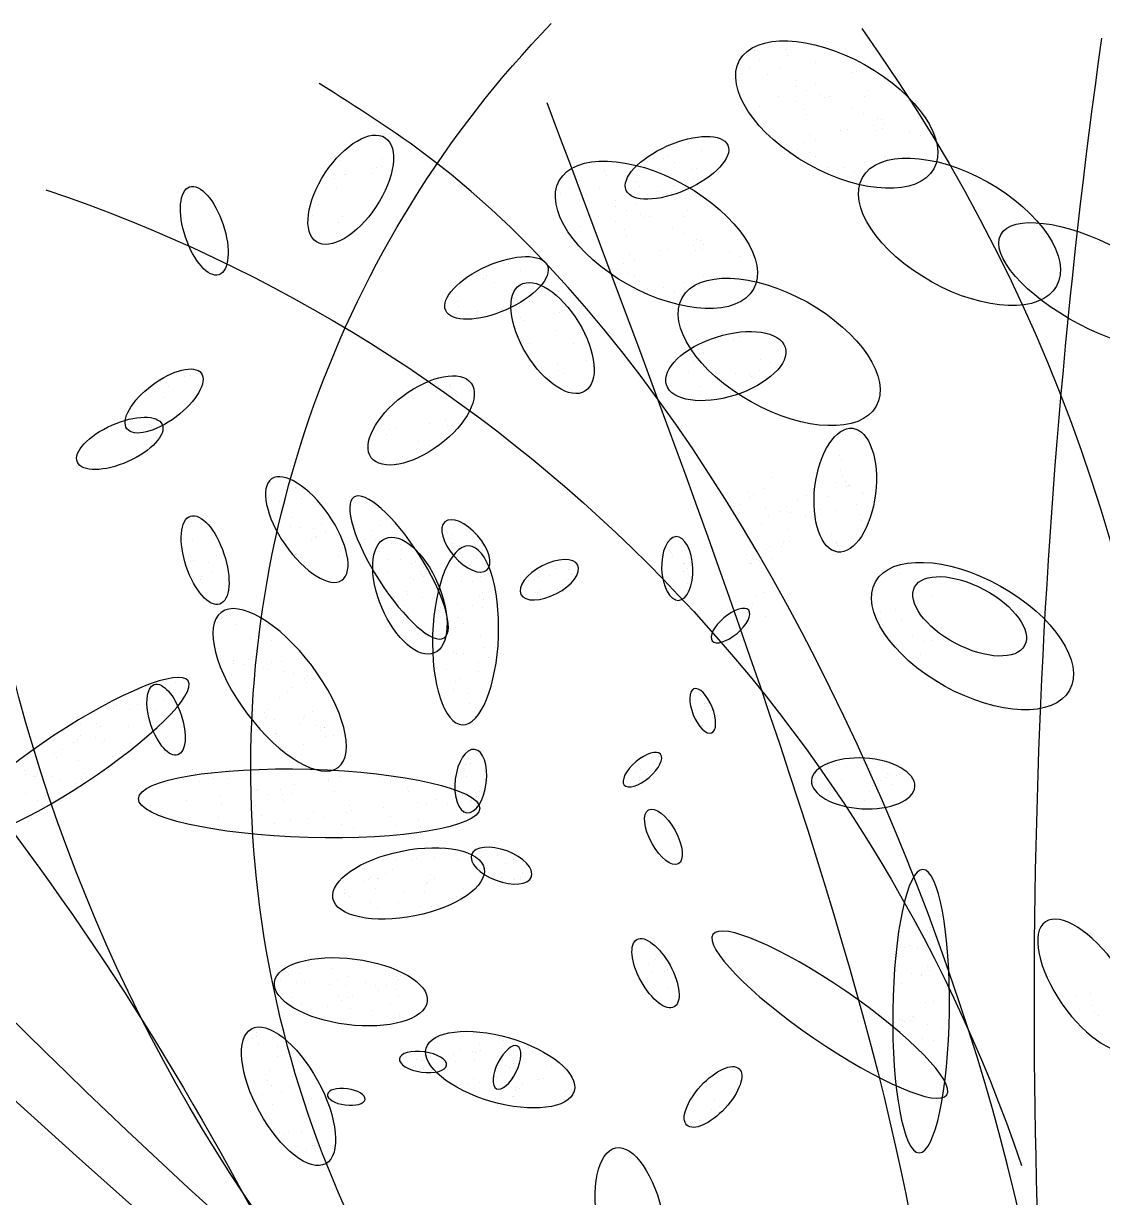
# Model space of a CAD drawing. Extents: x 185064 to 343242, y -369192 to -264966.
# Drawn here: x 204195 to 204928, y -349690 to -348893 of the extents above; entities that cross this region are included whole.
import ezdxf

# ---------------------------------------------------------------- set-up
doc = ezdxf.new("R2010")
doc.units = 0
doc.layers.add('WALL', color=9, linetype='Continuous')

# ---------------------------------------------------------------- blocks, each defined once
blk = doc.blocks.new('花6')
at = {"layer": 'WALL', "color": 8}
for p, q in [((2.97, 200.15), (2.97, 200.15)), ((9, 200.36), (9, 200.36)), ((9.17, 200.88), (9.17, 200.88)), ((12.17, 200.82), (12.17, 200.82)), ((2.36, 198.83), (2.36, 198.83)), ((2.53, 199.35), (2.53, 199.35)), ((6.24, 199.68), (6.24, 199.68)), ((9.73, 199.17), (9.73, 199.17)), ((11.65, 199.86), (11.65, 199.86)), ((12.57, 199.15), (12.57, 199.15)), ((13.63, 199.57), (13.63, 199.57)), ((2.76, 198.73), (2.76, 198.73)), ((8.19, 197.92), (8.19, 197.92)), ((10.92, 198.49), (10.92, 198.49)), ((13.39, 198.63), (13.39, 198.63)), ((1.23, 196.96), (1.23, 196.96)), ((5.74, 196.57), (5.74, 196.57)), ((6.25, 197.52), (6.25, 197.52)), ((7.09, 196.97), (7.09, 196.97)), ((8.15, 197.39), (8.15, 197.39)), ((-3.16, 195.44), (-3.16, 195.44)), ((1.56, 196.4), (1.56, 196.4)), ((4.89, 196.43), (4.89, 196.43)), ((5.43, 196.31), (5.43, 196.31)), ((8.16, 195.95), (8.16, 195.95)), ((9.8, 196.41), (9.8, 196.41)), ((11.66, 195.44), (11.66, 195.44)), ((1.6, 194.78), (1.6, 194.78)), ((2.66, 195.21), (2.66, 195.21)), ((7.1, 194.62), (7.1, 194.62)), ((7.27, 195.14), (7.27, 195.14)), ((-3.61, 194.23), (-3.61, 194.23)), ((-0.34, 193.75), (-0.34, 193.75)), ((-0.18, 193.27), (-0.18, 193.27)), ((-0.06, 194.13), (-0.06, 194.13)), ((0.33, 194.23), (0.33, 194.23)), ((0.64, 193.61), (0.64, 193.61)), ((3.16, 193.24), (3.16, 193.24)), ((-3.88, 192.6), (-3.88, 192.6)), ((-2.82, 193.02), (-2.82, 193.02)), ((0.47, 193.1), (0.47, 193.1)), ((3.88, 193.12), (3.88, 193.12)), ((6.3, 192.18), (6.3, 192.18)), ((6.82, 192.71), (6.82, 192.71)), ((10.09, 192.23), (10.09, 192.23)), ((49.19, 192.47), (49.19, 192.47)), ((6.86, 190.96), (6.86, 190.96)), ((7.38, 191.92), (7.38, 191.92)), ((7.96, 191.31), (7.96, 191.31)), ((9.02, 191.73), (9.02, 191.73)), ((17.24, 191.19), (17.24, 191.19)), ((18.48, 191.93), (18.48, 191.93)), ((51.44, 191.21), (51.44, 191.21)), ((-1.68, 190.5), (-1.68, 190.5)), ((-0.34, 190.66), (-0.34, 190.66)), ((1.59, 190.02), (1.59, 190.02)), ((6.3, 190.65), (6.3, 190.65)), ((19.79, 190.01), (19.79, 190.01)), ((20.51, 190.71), (20.51, 190.71)), ((20.85, 190.43), (20.85, 190.43)), ((47.96, 190.41), (47.96, 190.41)), ((51.96, 190.2), (51.96, 190.2)), ((2.47, 189.12), (2.47, 189.12)), ((3.53, 189.54), (3.53, 189.54)), ((5.08, 189.52), (5.08, 189.52)), ((5.38, 189.4), (5.38, 189.4)), ((17.67, 189.49), (17.67, 189.49)), ((18.14, 189.35), (18.14, 189.35)), ((26.35, 188.8), (26.35, 188.8)), ((26.52, 189.31), (26.52, 189.31)), ((29.52, 189.25), (29.52, 189.25)), ((48, 189.64), (48, 189.64)), ((48.53, 189.52), (48.53, 189.52)), ((49.01, 188.94), (49.01, 188.94)), ((51.39, 188.86), (51.39, 188.86)), ((51.57, 188.89), (51.57, 188.89)), ((17.96, 188.49), (17.96, 188.49)), ((19.89, 187.79), (19.89, 187.79)), ((20.32, 188.59), (20.32, 188.59)), ((23.22, 187.71), (23.22, 187.71)), ((23.39, 188.23), (23.39, 188.23)), ((23.59, 188.11), (23.59, 188.11)), ((27.09, 187.6), (27.09, 187.6)), ((29.01, 188.3), (29.01, 188.3)), ((29.93, 187.59), (29.93, 187.59)), ((30.99, 188.01), (30.99, 188.01)), ((52.57, 188.47), (52.57, 188.47)), ((53.32, 187.55), (53.32, 187.55)), ((19.17, 187.46), (19.17, 187.46)), ((19.72, 187.27), (19.72, 187.27)), ((20.11, 187.17), (20.11, 187.17)), ((21.46, 187.28), (21.46, 187.28)), ((22.44, 186.99), (22.44, 186.99)), ((28.27, 186.93), (28.27, 186.93)), ((30.75, 187.07), (30.75, 187.07)), ((52.36, 187.52), (52.36, 187.52)), ((18.59, 185.4), (18.59, 185.4)), ((23.61, 185.96), (23.61, 185.96)), ((24.44, 185.4), (24.44, 185.4)), ((25.5, 185.83), (25.5, 185.83)), ((25.55, 186.36), (25.55, 186.36)), ((54.13, 185.96), (54.13, 185.96)), ((18.91, 184.83), (18.91, 184.83)), ((22.24, 184.87), (22.24, 184.87)), ((22.78, 184.74), (22.78, 184.74)), ((23.09, 185), (23.09, 185)), ((25.52, 184.39), (25.52, 184.39)), ((27.15, 184.85), (27.15, 184.85)), ((51.8, 184.83), (51.8, 184.83)), ((52.19, 184.22), (52.19, 184.22)), ((54.66, 184.95), (54.66, 184.95)), ((14.19, 183.87), (14.19, 183.87)), ((18.96, 183.22), (18.96, 183.22)), ((20.02, 183.64), (20.02, 183.64)), ((24.46, 183.06), (24.46, 183.06)), ((24.63, 183.57), (24.63, 183.57)), ((29.01, 183.88), (29.01, 183.88)), ((13.74, 182.66), (13.74, 182.66)), ((17.02, 182.18), (17.02, 182.18)), ((17.3, 182.56), (17.3, 182.56)), ((17.69, 182.67), (17.69, 182.67)), ((17.99, 182.05), (17.99, 182.05)), ((53.54, 182.4), (53.54, 182.4)), ((13.47, 181.04), (13.47, 181.04)), ((14.53, 181.46), (14.53, 181.46)), ((17.17, 181.71), (17.17, 181.71)), ((17.82, 181.53), (17.82, 181.53)), ((20.51, 181.68), (20.51, 181.68)), ((21.23, 181.56), (21.23, 181.56)), ((24.17, 181.14), (24.17, 181.14)), ((23.65, 180.62), (23.65, 180.62)), ((24.73, 180.35), (24.73, 180.35)), ((25.31, 179.74), (25.31, 179.74)), ((26.37, 180.16), (26.37, 180.16)), ((27.44, 180.67), (27.44, 180.67)), ((34.6, 179.62), (34.6, 179.62)), ((35.83, 180.36), (35.83, 180.36)), ((12.01, 179.47), (12.01, 179.47)), ((15.67, 178.94), (15.67, 178.94)), ((17.01, 179.09), (17.01, 179.09)), ((23.65, 179.08), (23.65, 179.08)), ((24.21, 179.39), (24.21, 179.39)), ((37.87, 179.15), (37.87, 179.15)), ((38.21, 178.87), (38.21, 178.87)), ((18.94, 178.46), (18.94, 178.46)), ((19.82, 177.56), (19.82, 177.56)), ((20.89, 177.98), (20.89, 177.98)), ((22.44, 177.95), (22.44, 177.95)), ((22.73, 177.83), (22.73, 177.83)), ((35.03, 177.93), (35.03, 177.93)), ((35.49, 177.79), (35.49, 177.79)), ((37.15, 178.45), (37.15, 178.45)), ((33.5, 176.7), (33.5, 176.7)), ((33.8, 176.67), (33.8, 176.67)), ((34.51, 176.27), (34.51, 176.27)), ((35.32, 176.92), (35.32, 176.92)), ((40.74, 176.66), (40.74, 176.66)), ((30.87, 175.61), (30.87, 175.61)), ((31.4, 175.49), (31.4, 175.49)), ((34.74, 176.16), (34.74, 176.16)), ((36.52, 175.9), (36.52, 175.9)), ((38.81, 175.72), (38.81, 175.72)), ((39.79, 175.42), (39.79, 175.42)), ((40.57, 176.15), (40.57, 176.15)), ((29.03, 174.62), (29.03, 174.62)), ((34.27, 174.84), (34.27, 174.84)), ((34.62, 175.09), (34.62, 175.09)), ((35.14, 174.07), (35.14, 174.07)), ((12.84, 173.74), (12.84, 173.74)), ((13.47, 173.25), (13.47, 173.25)), ((14.12, 173.05), (14.12, 173.05)), ((15.34, 173.17), (15.34, 173.17)), ((15.87, 173.05), (15.87, 173.05)), ((29.07, 173.68), (29.07, 173.68)), ((31.22, 173.89), (31.22, 173.89)), ((34.58, 172.86), (34.58, 172.86)), ((17.07, 171.73), (17.07, 171.73)), ((17.14, 172.45), (17.14, 172.45)), ((17.48, 172.02), (17.48, 172.02)), ((29.59, 172.66), (29.59, 172.66)), ((33.74, 172.64), (33.74, 172.64)), ((10.6, 170.78), (10.6, 170.78)), ((11.59, 171.05), (11.59, 171.05)), ((17.96, 170.87), (17.96, 170.87)), ((18.08, 171.31), (18.08, 171.31)), ((28.26, 170.98), (28.26, 170.98)), ((31.06, 170.59), (31.06, 170.59)), ((11.6, 170.07), (11.6, 170.07)), ((12.41, 169.46), (12.41, 169.46)), ((12.6, 169.65), (12.6, 169.65)), ((13.96, 169.75), (13.96, 169.75)), ((18.48, 169.85), (18.48, 169.85)), ((27.66, 170.37), (27.66, 170.37)), ((30.52, 169.72), (30.52, 169.72)), ((30.95, 170.01), (30.95, 170.01)), ((31.87, 169.46), (31.87, 169.46)), ((65.86, 169.71), (65.86, 169.71)), ((66.4, 169.59), (66.4, 169.59)), ((66.95, 169.47), (66.95, 169.47)), ((12.93, 168.45), (12.93, 168.45)), ((17.31, 168.49), (17.31, 168.49)), ((41.37, 168.45), (41.37, 168.45)), ((41.51, 168.67), (41.51, 168.67)), ((42.56, 168.45), (42.56, 168.45)), ((43.62, 168.87), (43.62, 168.87)), ((68.48, 168.49), (68.48, 168.49)), ((69.26, 168.94), (69.26, 168.94)), ((17.31, 167.67), (17.31, 167.67)), ((40.85, 167.49), (40.85, 167.49)), ((40.91, 167.79), (40.91, 167.79)), ((42.77, 168.07), (42.77, 168.07)), ((44.78, 168.19), (44.78, 168.19)), ((44.91, 167.34), (44.91, 167.34)), ((69, 167.47), (69, 167.47)), ((69.46, 168.27), (69.46, 168.27)), ((70.3, 168.21), (70.3, 168.21)), ((41.85, 165.29), (41.85, 165.29)), ((43.43, 164.95), (43.43, 164.95)), ((47.89, 165.18), (47.89, 165.18)), ((1.92, 164.11), (1.92, 164.11)), ((41.68, 164.77), (41.68, 164.77)), ((46.7, 164.47), (46.7, 164.47)), ((47.26, 164.31), (47.26, 164.31)), ((47.51, 163.86), (47.51, 163.86)), ((70.12, 164.52), (70.12, 164.52)), ((70.36, 164.82), (70.36, 164.82)), ((42.49, 162.84), (42.49, 162.84)), ((43.43, 162.78), (43.43, 162.78)), ((44.49, 163.21), (44.49, 163.21)), ((3.93, 161.88), (3.93, 161.88)), ((46.04, 161.73), (46.04, 161.73)), ((3.75, 161.36), (3.75, 161.36)), ((46.59, 161.07), (46.59, 161.07)), ((3.37, 159.32), (3.37, 159.32)), ((3.62, 159.9), (3.62, 159.9)), ((3.85, 160.38), (3.85, 160.38)), ((10.37, 159.72), (10.37, 159.72)), ((58.55, 159.52), (58.55, 159.52)), ((1.64, 158.16), (1.64, 158.16)), ((1.84, 158.32), (1.84, 158.32)), ((2.95, 158.93), (2.95, 158.93)), ((3.1, 158.95), (3.1, 158.95)), ((3.3, 158.82), (3.3, 158.82)), ((4.36, 159.24), (4.36, 159.24)), ((6.57, 158.55), (6.57, 158.55)), ((11.18, 158.7), (11.18, 158.7)), ((12.79, 158.26), (12.79, 158.26)), ((56.25, 158.78), (56.25, 158.78)), ((2.27, 157.17), (2.27, 157.17)), ((5, 157.94), (5, 157.94)), ((7.17, 158.04), (7.17, 158.04)), ((7.95, 157.59), (7.95, 157.59)), ((12.22, 158.14), (12.22, 158.14)), ((12.57, 157.85), (12.57, 157.85)), ((13.48, 157.14), (13.48, 157.14)), ((49.44, 157.28), (49.44, 157.28)), ((50.11, 157.45), (50.11, 157.45)), ((50.54, 157.29), (50.54, 157.29)), ((55.73, 157.66), (55.73, 157.66)), ((57.88, 157.39), (57.88, 157.39)), ((58.93, 157.77), (58.93, 157.77)), ((2.03, 156.14), (2.03, 156.14)), ((4.2, 156.6), (4.2, 156.6)), ((5.77, 156.66), (5.77, 156.66)), ((6.21, 155.91), (6.21, 155.91)), ((6.85, 156.36), (6.85, 156.36)), ((7.2, 156.07), (7.2, 156.07)), ((8.65, 156.32), (8.65, 156.32)), ((9.07, 156.95), (9.07, 156.95)), ((9.58, 156.48), (9.58, 156.48)), ((10.76, 155.94), (10.76, 155.94)), ((11.04, 156.73), (11.04, 156.73)), ((50.88, 156.99), (50.88, 156.99)), ((56.67, 155.9), (56.67, 155.9)), ((1.25, 155.5), (1.25, 155.5)), ((1.86, 155.62), (1.86, 155.62)), ((11.42, 155.23), (11.42, 155.23)), ((39.92, 155.13), (39.92, 155.13)), ((47.07, 155.32), (47.07, 155.32)), ((48.15, 155.08), (48.15, 155.08)), ((53.77, 155.3), (53.77, 155.3)), ((54.55, 154.84), (54.55, 154.84)), ((55.83, 154.88), (55.83, 154.88)), ((56.76, 155.04), (56.76, 155.04)), ((58.22, 155.29), (58.22, 155.29)), ((66.26, 155.42), (66.26, 155.42)), ((4.74, 154.29), (4.74, 154.29)), ((8.82, 154.69), (8.82, 154.69)), ((19, 153.66), (19, 153.66)), ((38.77, 154.02), (38.77, 154.02)), ((38.97, 154.22), (38.97, 154.22)), ((39.54, 154.49), (39.54, 154.49)), ((39.77, 154.75), (39.77, 154.75)), ((41.18, 154.29), (41.18, 154.29)), ((41.44, 153.86), (41.44, 153.86)), ((41.69, 154.43), (41.69, 154.43)), ((47.14, 153.83), (47.14, 153.83)), ((48.55, 153.65), (48.55, 153.65)), ((48.93, 154.62), (48.93, 154.62)), ((49.68, 153.8), (49.68, 153.8)), ((53.39, 154.47), (53.39, 154.47)), ((54.3, 153.95), (54.3, 153.95)), ((54.36, 154.03), (54.36, 154.03)), ((54.71, 153.74), (54.71, 153.74)), ((66.2, 153.81), (66.2, 153.81)), ((4.17, 153.16), (4.17, 153.16)), ((4.2, 153.45), (4.2, 153.45)), ((4.23, 153.34), (4.23, 153.34)), ((5.23, 153.58), (5.23, 153.58)), ((8.8, 153.58), (8.8, 153.58)), ((9.31, 153.48), (9.31, 153.48)), ((9.57, 153.12), (9.57, 153.12)), ((10.68, 153.1), (10.68, 153.1)), ((11.02, 152.81), (11.02, 152.81)), ((18.35, 152.51), (18.35, 152.51)), ((20.08, 152.54), (20.08, 152.54)), ((20.09, 153.08), (20.09, 153.08)), ((20.28, 152.73), (20.28, 152.73)), ((38.27, 152.67), (38.27, 152.67)), ((38.34, 153.14), (38.34, 153.14)), ((38.37, 153.42), (38.37, 153.42)), ((38.44, 152.51), (38.44, 152.51)), ((38.6, 153.12), (38.6, 153.12)), ((40.49, 153.09), (40.49, 153.09)), ((40.49, 152.55), (40.49, 152.55)), ((41.11, 153.41), (41.11, 153.41)), ((41.25, 153.37), (41.25, 153.37)), ((41.29, 152.79), (41.29, 152.79)), ((46.11, 152.76), (46.11, 152.76)), ((46.16, 153.25), (46.16, 153.25)), ((47.09, 153.41), (47.09, 153.41)), ((51.73, 152.98), (51.73, 152.98)), ((10.48, 151.93), (10.48, 151.93)), ((11.41, 152.08), (11.41, 152.08)), ((11.67, 151.75), (11.67, 151.75)), ((12.38, 151.47), (12.38, 151.47)), ((12.64, 151.43), (12.64, 151.43)), ((12.87, 152.33), (12.87, 152.33)), ((18.39, 151.92), (18.39, 151.92)), ((18.91, 151.46), (18.91, 151.46)), ((19, 151.49), (19, 151.49)), ((20.02, 152.16), (20.02, 152.16)), ((37.97, 151.47), (37.97, 151.47)), ((38.48, 151.93), (38.48, 151.93)), ((38.88, 152.02), (38.88, 152.02)), ((39.36, 151.64), (39.36, 151.64)), ((44.74, 151.62), (44.74, 151.62)), ((45.17, 151.46), (45.17, 151.46)), ((46.23, 151.88), (46.23, 151.88)), ((47.32, 151.84), (47.32, 151.84)), ((48.99, 152.25), (48.99, 152.25)), ((49.34, 151.96), (49.34, 151.96)), ((52.18, 152.2), (52.18, 152.2)), ((56.33, 152.36), (56.33, 152.36)), ((63.92, 152.23), (63.92, 152.23)), ((64.65, 151.51), (64.65, 151.51)), ((66.08, 151.72), (66.08, 151.72)), ((66.43, 151.67), (66.43, 151.67)), ((-4.77, 150.3), (-4.77, 150.3)), ((-1.94, 150.51), (-1.94, 150.51)), ((18.5, 150.4), (18.5, 150.4)), ((18.58, 151.01), (18.58, 151.01)), ((18.93, 150.65), (18.93, 150.65)), ((29.68, 150.36), (29.68, 150.36)), ((29.75, 150.47), (29.75, 150.47)), ((29.95, 150.83), (29.95, 150.83)), ((30.07, 150.92), (30.07, 150.92)), ((31.32, 150.96), (31.32, 150.96)), ((31.52, 151.15), (31.52, 151.15)), ((31.83, 150.3), (31.83, 150.3)), ((32.59, 151.21), (32.59, 151.21)), ((32.82, 150.78), (32.82, 150.78)), ((39.58, 151.28), (39.58, 151.28)), ((43.51, 150.8), (43.51, 150.8)), ((43.63, 150.47), (43.63, 150.47)), ((43.98, 151.09), (43.98, 151.09)), ((44.15, 150.4), (44.15, 150.4)), ((44.23, 150.66), (44.23, 150.66)), ((47.47, 150.58), (47.47, 150.58)), ((48.29, 150.51), (48.29, 150.51)), ((54.54, 150.47), (54.54, 150.47)), ((64.33, 150.64), (64.33, 150.64)), ((-4.99, 149.65), (-4.99, 149.65)), ((-4.94, 149.78), (-4.94, 149.78)), ((-3.93, 150.07), (-3.93, 150.07)), ((9.55, 150), (9.55, 150)), ((18.57, 149.49), (18.57, 149.49)), ((19.88, 149.24), (19.88, 149.24)), ((19.89, 149.62), (19.89, 149.62)), ((30.02, 149.92), (30.02, 149.92)), ((30.06, 149.34), (30.06, 149.34)), ((30.23, 149.91), (30.23, 149.91)), ((32.87, 150.2), (32.87, 150.2)), ((33.89, 149.82), (33.89, 149.82)), ((34.32, 149.71), (34.32, 149.71)), ((38.53, 150.18), (38.53, 150.18)), ((39.31, 149.73), (39.31, 149.73)), ((40.33, 149.74), (40.33, 149.74)), ((42.8, 149.59), (42.8, 149.59)), ((43.97, 150.17), (43.97, 150.17)), ((44.93, 149.94), (44.93, 149.94)), ((45.2, 150.09), (45.2, 150.09)), ((52.82, 149.67), (52.82, 149.67)), ((65.33, 150.22), (65.33, 150.22)), ((65.46, 149.92), (65.46, 149.92)), ((-4.98, 148.26), (-4.98, 148.26)), ((10.42, 149.11), (10.42, 149.11)), ((11.2, 148.65), (11.2, 148.65)), ((11.91, 148.28), (11.91, 148.28)), ((18.61, 148.9), (18.61, 148.9)), ((19.77, 148.09), (19.77, 148.09)), ((30.63, 148.96), (30.63, 148.96)), ((31.05, 149.08), (31.05, 149.08)), ((32.72, 148.19), (32.72, 148.19)), ((32.78, 148.9), (32.78, 148.9)), ((32.97, 148.68), (32.97, 148.68)), ((33.24, 148.66), (33.24, 148.66)), ((38.21, 147.99), (38.21, 147.99)), ((38.26, 148.68), (38.26, 148.68)), ((38.6, 148.39), (38.6, 148.39)), ((42.11, 148.08), (42.11, 148.08)), ((42.63, 149.07), (42.63, 149.07)), ((42.94, 148.22), (42.94, 148.22)), ((43.15, 148.04), (43.15, 148.04)), ((44.08, 148.2), (44.08, 148.2)), ((45.54, 148.44), (45.54, 148.44)), ((45.59, 148.79), (45.59, 148.79)), ((-3.51, 147.3), (-3.51, 147.3)), ((-1.48, 147.05), (-1.48, 147.05)), ((12.3, 147.53), (12.3, 147.53)), ((38.31, 147.22), (38.31, 147.22)), ((39.25, 147.38), (39.25, 147.38)), ((40.22, 147.01), (40.22, 147.01)), ((40.71, 147.63), (40.71, 147.63)), ((42.37, 147.21), (42.37, 147.21)), ((42.63, 147.85), (42.63, 147.85)), ((45.9, 147.37), (45.9, 147.37)), ((-2, 146.09), (-2, 146.09)), ((-0.03, 146.08), (-0.03, 146.08)), ((-0.01, 146.79), (-0.01, 146.79)), ((11.1, 146.39), (11.1, 146.39)), ((40.57, 146.27), (40.57, 146.27)), ((41.82, 146.64), (41.82, 146.64)), ((45.44, 146.62), (45.44, 146.62)), ((45.87, 146.01), (45.87, 146.01)), ((46.04, 145.8), (46.04, 145.8)), ((47.1, 146.22), (47.1, 146.22)), ((59.48, 146.09), (59.48, 146.09)), ((60.42, 146.25), (60.42, 146.25)), ((61.88, 146.5), (61.88, 146.5)), ((62.64, 146.58), (62.64, 146.58)), ((63.41, 146.12), (63.41, 146.12)), ((63.98, 145.84), (63.98, 145.84)), ((-0.3, 145.51), (-0.3, 145.51)), ((-0.2, 145.57), (-0.2, 145.57)), ((40.15, 145.72), (40.15, 145.72)), ((40.93, 145.26), (40.93, 145.26)), ((43.18, 144.75), (43.18, 144.75)), ((44.38, 145.14), (44.38, 145.14)), ((45.35, 145.05), (45.35, 145.05)), ((62.01, 145.63), (62.01, 145.63)), ((-4.86, 144.05), (-4.86, 144.05)), ((-4.13, 143.99), (-4.13, 143.99)), ((-3.06, 144.41), (-3.06, 144.41)), ((-1.58, 143.57), (-1.58, 143.57)), ((38.45, 144.52), (38.45, 144.52)), ((44.56, 144.12), (44.56, 144.12)), ((58.61, 144.06), (58.61, 144.06)), ((59.89, 143.88), (59.89, 143.88)), ((60.6, 144.26), (60.6, 144.26)), ((-3.85, 142.65), (-3.85, 142.65)), ((37.05, 143.35), (37.05, 143.35)), ((37.7, 142.41), (37.7, 142.41)), ((38.11, 143.4), (38.11, 143.4)), ((40.14, 142.83), (40.14, 142.83)), ((40.81, 142.79), (40.81, 142.79)), ((41.07, 142.98), (41.07, 142.98)), ((42.53, 143.23), (42.53, 143.23)), ((60.47, 142.48), (60.47, 142.48)), ((38.68, 141.97), (38.68, 141.97)), ((41.77, 141.25), (41.77, 141.25)), ((57.63, 142.01), (57.63, 142.01)), ((58.64, 141.89), (58.64, 141.89)), ((58.87, 141.29), (58.87, 141.29)), ((59.42, 141.44), (59.42, 141.44)), ((60.81, 142.19), (60.81, 142.19)), ((61.31, 141.7), (61.31, 141.7)), ((62.24, 141.86), (62.24, 141.86)), ((62.25, 142.15), (62.25, 142.15)), ((63.7, 142.1), (63.7, 142.1)), ((38.69, 141.04), (38.69, 141.04)), ((40.53, 140.39), (40.53, 140.39)), ((40.88, 140.1), (40.88, 140.1)), ((42.55, 140.79), (42.55, 140.79)), ((54.03, 140.47), (54.03, 140.47)), ((55.1, 140.7), (55.1, 140.7)), ((55.44, 140.41), (55.44, 140.41)), ((56.47, 140.88), (56.47, 140.88)), ((57.41, 141.04), (57.41, 141.04)), ((60.13, 140.4), (60.13, 140.4)), ((62.43, 140.81), (62.43, 140.81)), ((17.56, 139.05), (17.56, 139.05)), ((17.76, 139.24), (17.76, 139.24)), ((41.05, 139.32), (41.05, 139.32)), ((55.26, 140.05), (55.26, 140.05)), ((56.6, 139.57), (56.6, 139.57)), ((57.06, 139.02), (57.06, 139.02)), ((62.22, 139.79), (62.22, 139.79)), ((67.36, 139.03), (67.36, 139.03)), ((67.84, 140), (67.84, 140)), ((16.47, 138), (16.47, 138)), ((16.94, 138.01), (16.94, 138.01)), ((17.34, 138.85), (17.34, 138.85)), ((39.52, 138.02), (39.52, 138.02)), ((39.73, 138.93), (39.73, 138.93)), ((41.96, 138.43), (41.96, 138.43)), ((53.15, 138.3), (53.15, 138.3)), ((57.87, 138.53), (57.87, 138.53)), ((67.97, 138.12), (67.97, 138.12)), ((68.91, 138.28), (68.91, 138.28)), ((70.37, 138.53), (70.37, 138.53)), ((71.5, 137.86), (71.5, 137.86)), ((16.21, 137.4), (16.21, 137.4)), ((16.56, 137.65), (16.56, 137.65)), ((16.98, 137.43), (16.98, 137.43)), ((38.93, 137.57), (38.93, 137.57)), ((54.64, 137.21), (54.64, 137.21)), ((55.42, 136.75), (55.42, 136.75)), ((58.92, 137.44), (58.92, 137.44)), ((59.26, 137.15), (59.26, 137.15)), ((60.26, 137.43), (60.26, 137.43)), ((60.37, 136.93), (60.37, 136.93)), ((60.7, 136.89), (60.7, 136.89)), ((69.72, 137.31), (69.72, 137.31)), ((72.28, 137.4), (72.28, 137.4)), ((73.48, 137.75), (73.48, 137.75)), ((73.83, 137.46), (73.83, 137.46)), ((74.59, 137.66), (74.59, 137.66)), ((17.09, 135.9), (17.09, 135.9)), ((17.27, 135.83), (17.27, 135.83)), ((53.46, 135.67), (53.46, 135.67)), ((53.55, 135.66), (53.55, 135.66)), ((54.4, 135.83), (54.4, 135.83)), ((55.5, 136.58), (55.5, 136.58)), ((55.86, 136.08), (55.86, 136.08)), ((58.3, 136.49), (58.3, 136.49)), ((59.23, 136.65), (59.23, 136.65)), ((72.32, 135.79), (72.32, 135.79)), ((75.09, 135.75), (75.09, 135.75)), ((75.45, 136.08), (75.45, 136.08)), ((76.94, 135.94), (76.94, 135.94)), ((52.6, 134.89), (52.6, 134.89)), ((53.39, 134.83), (53.39, 134.83)), ((53.9, 135.37), (53.9, 135.37)), ((58.11, 135.06), (58.11, 135.06)), ((58.22, 135.11), (58.22, 135.11)), ((74.63, 134.54), (74.63, 134.54)), ((75.57, 134.7), (75.57, 134.7)), ((77.03, 134.95), (77.03, 134.95)), ((77.31, 134.5), (77.31, 134.5)), ((55.52, 133.99), (55.52, 133.99)), ((72.19, 134.13), (72.19, 134.13)), ((73.13, 133.39), (73.13, 133.39)), ((74.83, 134.19), (74.83, 134.19)), ((77.65, 134.2), (77.65, 134.2)), ((78.75, 133.6), (78.75, 133.6)), ((79.55, 134.42), (79.55, 134.42)), ((21.39, 132.87), (21.39, 132.87)), ((21.85, 132.19), (21.85, 132.19)), ((39.44, 132.24), (39.44, 132.24)), ((39.67, 132.72), (39.67, 132.72)), ((55.74, 133.1), (55.74, 133.1)), ((56.26, 132.74), (56.26, 132.74)), ((73.9, 132.93), (73.9, 132.93)), ((77.18, 132.46), (77.18, 132.46)), ((79.27, 132.82), (79.27, 132.82)), ((79.53, 133.15), (79.53, 133.15)), ((82.05, 132.81), (82.05, 132.81)), ((-1.56, 131.08), (-1.56, 131.08)), ((-0.87, 131.17), (-0.87, 131.17)), ((-0.63, 131.24), (-0.63, 131.24)), ((0.83, 131.49), (0.83, 131.49)), ((1.26, 132.13), (1.26, 132.13)), ((3.27, 131.9), (3.27, 131.9)), ((4.21, 132.06), (4.21, 132.06)), ((22.32, 131.19), (22.32, 131.19)), ((22.45, 131.3), (22.45, 131.3)), ((23.14, 131.59), (23.14, 131.59)), ((23.26, 132.1), (23.26, 132.1)), ((23.51, 131.3), (23.51, 131.3)), ((37.96, 131.87), (37.96, 131.87)), ((38.15, 131.51), (38.15, 131.51)), ((38.19, 131.16), (38.19, 131.16)), ((39.93, 132.15), (39.93, 132.15)), ((40.04, 131.6), (40.04, 131.6)), ((40.16, 131.68), (40.16, 131.68)), ((40.62, 131.32), (40.62, 131.32)), ((49.44, 131.19), (49.44, 131.19)), ((64.39, 131.26), (64.39, 131.26)), ((76.71, 131.28), (76.71, 131.28)), ((81.13, 131.24), (81.13, 131.24)), ((82.23, 131.13), (82.23, 131.13)), ((82.33, 131.5), (82.33, 131.5)), ((-1.1, 130.17), (-1.1, 130.17)), ((-0.53, 130.88), (-0.53, 130.88)), ((0.04, 130.59), (0.04, 130.59)), ((0.82, 130.13), (0.82, 130.13)), ((3.77, 130.53), (3.77, 130.53)), ((5.67, 130.81), (5.67, 130.81)), ((6.44, 130.35), (6.44, 130.35)), ((23.18, 130.84), (23.18, 130.84)), ((23.2, 130.68), (23.2, 130.68)), ((38.01, 130.56), (38.01, 130.56)), ((38.02, 130.28), (38.02, 130.28)), ((39.87, 130.93), (39.87, 130.93)), ((47.17, 130.51), (47.17, 130.51)), ((48.23, 130.94), (48.23, 130.94)), ((52.03, 131), (52.03, 131)), ((53.08, 130.45), (53.08, 130.45)), ((53.1, 130.65), (53.1, 130.65)), ((56.37, 130.18), (56.37, 130.18)), ((62.83, 130.74), (62.83, 130.74)), ((64.22, 130.74), (64.22, 130.74)), ((65.52, 130.47), (65.52, 130.47)), ((77.4, 130.31), (77.4, 130.31)), ((78.86, 130.56), (78.86, 130.56)), ((79.79, 130.94), (79.79, 130.94)), ((81.3, 130.97), (81.3, 130.97)), ((81.47, 130.95), (81.47, 130.95)), ((1.09, 129.5), (1.09, 129.5)), ((38.2, 129.58), (38.2, 129.58)), ((38.38, 129.37), (38.38, 129.37)), ((38.57, 129.55), (38.57, 129.55)), ((38.69, 129), (38.69, 129)), ((38.92, 129.02), (38.92, 129.02)), ((40.18, 129.12), (40.18, 129.12)), ((40.59, 129.04), (40.59, 129.04)), ((40.94, 128.98), (40.94, 128.98)), ((45.4, 129.47), (45.4, 129.47)), ((45.51, 129.85), (45.51, 129.85)), ((52.56, 129.49), (52.56, 129.49)), ((56.62, 129.34), (56.62, 129.34)), ((57.58, 129.22), (57.58, 129.22)), ((57.75, 129.73), (57.75, 129.73)), ((59, 129.22), (59, 129.22)), ((59.86, 129.67), (59.86, 129.67)), ((60.06, 129.64), (60.06, 129.64)), ((63.52, 129.14), (63.52, 129.14)), ((70.05, 129.83), (70.05, 129.83)), ((80.37, 129.14), (80.37, 129.14)), ((82.29, 129.34), (82.29, 129.34)), ((1.5, 128.66), (1.5, 128.66)), ((3.63, 128.49), (3.63, 128.49)), ((38.76, 127.95), (38.76, 127.95)), ((39.38, 128.66), (39.38, 128.66)), ((39.6, 128.51), (39.6, 128.51)), ((40.02, 127.67), (40.02, 127.67)), ((41.68, 128.33), (41.68, 128.33)), ((42.74, 128.75), (42.74, 128.75)), ((43.66, 128.36), (43.66, 128.36)), ((44.6, 128.45), (44.6, 128.45)), ((47.87, 127.97), (47.87, 127.97)), ((50.94, 127.69), (50.94, 127.69)), ((51.11, 128.21), (51.11, 128.21)), ((57.35, 128.56), (57.35, 128.56)), ((60.12, 128.13), (60.12, 128.13)), ((63.41, 128.31), (63.41, 128.31)), ((66.79, 128.66), (66.79, 128.66)), ((70.29, 128.15), (70.29, 128.15)), ((81.15, 128.68), (81.15, 128.68)), ((44.48, 126.69), (44.48, 126.69)), ((47.16, 127.15), (47.16, 127.15)), ((51.36, 127.46), (51.36, 127.46)), ((53.52, 127.04), (53.52, 127.04)), ((54.58, 127.46), (54.58, 127.46)), ((55.02, 126.93), (55.02, 126.93)), ((56.77, 126.78), (56.77, 126.78)), ((59.6, 127.17), (59.6, 127.17)), ((63.66, 127.02), (63.66, 127.02)), ((69.19, 127.27), (69.19, 127.27)), ((44.3, 126.17), (44.3, 126.17)), ((46.64, 126.2), (46.64, 126.2)), ((50.71, 126.04), (50.71, 126.04)), ((51.86, 126.38), (51.86, 126.38)), ((58.29, 126.45), (58.29, 126.45)), ((61.79, 125.94), (61.79, 125.94)), ((49.09, 125.27), (49.09, 125.27)), ((50.14, 125.26), (50.14, 125.26)), ((35.97, 123.8), (35.97, 123.8)), ((36.44, 123.69), (36.44, 123.69)), ((36.9, 123.33), (36.9, 123.33)), ((37.88, 123.84), (37.88, 123.84)), ((38.24, 124.08), (38.24, 124.08)), ((42.38, 124.01), (42.38, 124.01)), ((42.88, 123.17), (42.88, 123.17)), ((44.09, 124), (44.09, 124)), ((35.29, 122.97), (35.29, 122.97)), ((35.3, 122.69), (35.3, 122.69)), ((36.13, 122.63), (36.13, 122.63)), ((37.81, 122.39), (37.81, 122.39)), ((38.11, 122.39), (38.11, 122.39)), ((38.29, 122.58), (38.29, 122.58)), ((40.72, 122.88), (40.72, 122.88)), ((44.62, 123.05), (44.62, 123.05)), ((45.04, 122.87), (45.04, 122.87)), ((46.53, 122.86), (46.53, 122.86)), ((47, 122.03), (47, 122.03)), ((-3.97, 121.09), (-3.97, 121.09)), ((34.48, 121.59), (34.48, 121.59)), ((34.5, 121.74), (34.5, 121.74)), ((34.61, 121.2), (34.61, 121.2)), ((34.65, 121.07), (34.65, 121.07)), ((35.2, 121.03), (35.2, 121.03)), ((35.36, 121.18), (35.36, 121.18)), ((36.52, 121.24), (36.52, 121.24)), ((38.29, 121.87), (38.29, 121.87)), ((42.92, 121.14), (42.92, 121.14)), ((43.31, 121.54), (43.31, 121.54)), ((47.65, 121.67), (47.65, 121.67)), ((48.35, 121.11), (48.35, 121.11)), ((48.4, 121.18), (48.4, 121.18)), ((49.04, 121.2), (49.04, 121.2)), ((49.24, 121.07), (49.24, 121.07)), ((49.65, 120.89), (49.65, 120.89)), ((-3.62, 120.8), (-3.62, 120.8)), ((35.66, 120.67), (35.66, 120.67)), ((36.33, 120.84), (36.33, 120.84)), ((38.85, 120.48), (38.85, 120.48)), ((40.09, 120.21), (40.09, 120.21)), ((43.6, 120.8), (43.6, 120.8)), ((43.68, 120.65), (43.68, 120.65)), ((43.87, 119.89), (43.87, 119.89)), ((45.82, 119.87), (45.82, 119.87)), ((48.62, 120.21), (48.62, 120.21)), ((51.61, 120.05), (51.61, 120.05)), ((-5, 119.6), (-5, 119.6)), ((-4.37, 119.12), (-4.37, 119.12)), ((40.79, 119.43), (40.79, 119.43)), ((41.21, 119.25), (41.21, 119.25)), ((46.4, 118.87), (46.4, 118.87)), ((49.05, 118.79), (49.05, 118.79)), ((51.12, 119.4), (51.12, 119.4)), ((51.59, 119.67), (51.59, 119.67)), ((-2.5, 118), (-2.5, 118)), ((42.61, 118.55), (42.61, 118.55)), ((43.17, 118.41), (43.17, 118.41)), ((44.3, 118.47), (44.3, 118.47)), ((48.37, 118.34), (48.37, 118.34)), ((-4.82, 116.42), (-4.82, 116.42)), ((-3.36, 116.67), (-3.36, 116.67)), ((45.41, 117.45), (45.41, 117.45)), ((-4.76, 116.13), (-4.76, 116.13)), ((-3.54, 114.38), (-3.54, 114.38)), ((-2.75, 114.66), (-2.75, 114.66)), ((-2.26, 114.53), (-2.26, 114.53)), ((21.54, 113.62), (21.54, 113.62)), ((21.61, 113.36), (21.61, 113.36)), ((55.06, 113.31), (55.06, 113.31)), ((-4.71, 112.29), (-4.71, 112.29)), ((-4.52, 112.65), (-4.52, 112.65)), ((-3.93, 111.87), (-3.93, 111.87)), ((-2.99, 112.03), (-2.99, 112.03)), ((-1.69, 112.8), (-1.69, 112.8)), ((-1.53, 112.27), (-1.53, 112.27)), ((20.5, 112.34), (20.5, 112.34)), ((20.77, 112.24), (20.77, 112.24)), ((21.97, 112.2), (21.97, 112.2)), ((22.36, 112.86), (22.36, 112.86)), ((46.2, 111.84), (46.2, 111.84)), ((52.81, 112.48), (52.81, 112.48)), ((55.93, 112.04), (55.93, 112.04)), ((56.98, 111.94), (56.98, 111.94)), ((57.01, 112.47), (57.01, 112.47)), ((-3.93, 111.83), (-3.93, 111.83)), ((-2.02, 111.05), (-2.02, 111.05)), ((22.45, 111.5), (22.45, 111.5)), ((46.43, 111.41), (46.43, 111.41)), ((46.61, 111.67), (46.61, 111.67)), ((47.53, 110.88), (47.53, 110.88)), ((48.57, 110.83), (48.57, 110.83)), ((49.59, 111.15), (49.59, 111.15)), ((51.18, 111.72), (51.18, 111.72)), ((51.45, 110.81), (51.45, 110.81)), ((52.25, 111.41), (52.25, 111.41)), ((53.01, 110.91), (53.01, 110.91)), ((55.4, 111.13), (55.4, 111.13)), ((56.2, 111.13), (56.2, 111.13)), ((57.73, 111.44), (57.73, 111.44)), ((-20.21, 110.08), (-20.21, 110.08)), ((-18.73, 109.87), (-18.73, 109.87)), ((20.36, 110.55), (20.36, 110.55)), ((46.37, 109.82), (46.37, 109.82)), ((46.7, 110.5), (46.7, 110.5)), ((48.29, 110.38), (48.29, 110.38)), ((50.81, 109.86), (50.81, 109.86)), ((51.23, 109.69), (51.23, 109.69)), ((52.18, 109.8), (52.18, 109.8)), ((56.63, 109.71), (56.63, 109.71)), ((-20.33, 108.94), (-20.33, 108.94)), ((-19.1, 108.58), (-19.1, 108.58)), ((-5.09, 109.34), (-5.09, 109.34)), ((-4.28, 109.18), (-4.28, 109.18)), ((20.07, 109.25), (20.07, 109.25)), ((47.13, 109.08), (47.13, 109.08)), ((48.96, 108.48), (48.96, 108.48)), ((51.01, 108.6), (51.01, 108.6)), ((51.88, 109.4), (51.88, 109.4)), ((53.19, 108.85), (53.19, 108.85)), ((55.73, 109.13), (55.73, 109.13)), ((-21, 108), (-21, 108)), ((-20.56, 108.33), (-20.56, 108.33)), ((-3.23, 107.76), (-3.23, 107.76)), ((-3.09, 107.82), (-3.09, 107.82)), ((-2.89, 107.47), (-2.89, 107.47)), ((-2.31, 107.37), (-2.31, 107.37)), ((-2.1, 107.47), (-2.1, 107.47)), ((-1.78, 107.58), (-1.78, 107.58)), ((-1.16, 107.63), (-1.16, 107.63)), ((46.28, 108.07), (46.28, 108.07)), ((54.7, 108.14), (54.7, 108.14)), ((-6, 106.82), (-6, 106.82)), ((-4.54, 107.06), (-4.54, 107.06)), ((60.04, 106.31), (60.04, 106.31)), ((-5.12, 105.51), (-5.12, 105.51)), ((-4.04, 105.71), (-4.04, 105.71)), ((36.3, 105.56), (36.3, 105.56)), ((36.71, 105.84), (36.71, 105.84)), ((38.35, 106.08), (38.35, 106.08)), ((38.62, 105.17), (38.62, 105.17)), ((42.52, 105.82), (42.52, 105.82)), ((59.84, 105.27), (59.84, 105.27)), ((60.04, 105.9), (60.04, 105.9)), ((60.46, 105.73), (60.46, 105.73)), ((33.49, 104.51), (33.49, 104.51)), ((33.87, 104.86), (33.87, 104.86)), ((35.66, 104.16), (35.66, 104.16)), ((38.54, 104.6), (38.54, 104.6)), ((38.96, 104.42), (38.96, 104.42)), ((39.3, 104.49), (39.3, 104.49)), ((40.39, 104.69), (40.39, 104.69)), ((41.14, 104.19), (41.14, 104.19)), ((43.91, 104.08), (43.91, 104.08)), ((56.62, 103.94), (56.62, 103.94)), ((58.03, 104), (58.03, 104)), ((58.04, 105.02), (58.04, 105.02)), ((31.7, 103.13), (31.7, 103.13)), ((34.3, 103.44), (34.3, 103.44)), ((35.28, 103.34), (35.28, 103.34)), ((35.3, 102.82), (35.3, 102.82)), ((35.74, 102.98), (35.74, 102.98)), ((36.09, 103.17), (36.09, 103.17)), ((36.42, 103.66), (36.42, 103.66)), ((39.05, 103.76), (39.05, 103.76)), ((40.92, 103.58), (40.92, 103.58)), ((41.82, 102.83), (41.82, 102.83)), ((42.08, 103.2), (42.08, 103.2)), ((42.89, 103.08), (42.89, 103.08)), ((43.96, 102.94), (43.96, 102.94)), ((44.2, 103.64), (44.2, 103.64)), ((44.67, 103.72), (44.67, 103.72)), ((44.79, 103.18), (44.79, 103.18)), ((44.92, 103.08), (44.92, 103.08)), ((15.31, 102.18), (15.31, 102.18)), ((15.55, 102.39), (15.55, 102.39)), ((30.51, 102.78), (30.51, 102.78)), ((32.47, 101.94), (32.47, 101.94)), ((32.87, 101.84), (32.87, 101.84)), ((35.25, 102.39), (35.25, 102.39)), ((36.95, 102.04), (36.95, 102.04)), ((37.12, 102.13), (37.12, 102.13)), ((39.14, 101.88), (39.14, 101.88)), ((43.95, 102.76), (43.95, 102.76)), ((56.22, 102.28), (56.22, 102.28)), ((56.63, 102.1), (56.63, 102.1)), ((58.76, 102.65), (58.76, 102.65)), ((59.03, 101.74), (59.03, 101.74)), ((59.14, 102.28), (59.14, 102.28)), ((29.69, 100.82), (29.69, 100.82)), ((30.27, 100.76), (30.27, 100.76)), ((34.42, 101.35), (34.42, 101.35)), ((34.72, 100.98), (34.72, 100.98)), ((35.02, 101.07), (35.02, 101.07)), ((35.13, 100.8), (35.13, 100.8)), ((38.6, 101.5), (38.6, 101.5)), ((39.76, 101.39), (39.76, 101.39)), ((54.28, 101.42), (54.28, 101.42)), ((55.92, 100.95), (55.92, 100.95)), ((56.86, 101.14), (56.86, 101.14)), ((57.62, 100.65), (57.62, 100.65)), ((58.59, 101.26), (58.59, 101.26)), ((16.02, 99.81), (16.02, 99.81)), ((29.65, 100.51), (29.65, 100.51)), ((30.54, 99.85), (30.54, 99.85)), ((35.29, 100.16), (35.29, 100.16)), ((35.38, 100.18), (35.38, 100.18)), ((37.09, 99.96), (37.09, 99.96)), ((54.71, 100), (54.71, 100)), ((58.47, 99.42), (58.47, 99.42)), ((59.46, 100.32), (59.46, 100.32)), ((14.85, 99.4), (14.85, 99.4)), ((15.52, 99.23), (15.52, 99.23)), ((15.59, 98.65), (15.59, 98.65)), ((16.29, 98.9), (16.29, 98.9)), ((55.61, 98.34), (55.61, 98.34)), ((17.39, 97.87), (17.39, 97.87)), ((17.83, 97.69), (17.83, 97.69)), ((18.24, 97.51), (18.24, 97.51)), ((54.76, 97.64), (54.76, 97.64)), ((55.25, 98.09), (55.25, 98.09)), ((55.43, 97.64), (55.43, 97.64)), ((55.7, 96.73), (55.7, 96.73)), ((57, 96.68), (57, 96.68)), ((57.42, 96.5), (57.42, 96.5)), ((57.84, 96.75), (57.84, 96.75)), ((54.44, 95.48), (54.44, 95.48)), ((54.62, 95.42), (54.62, 95.42)), ((55.2, 94.99), (55.2, 94.99)), ((56.13, 95.31), (56.13, 95.31))]:
    blk.add_line(p, q, dxfattribs=at)
for centre, radius, start, end in [((-42.57, 131.79), 103.17, 307.2006, 43.9668), ((133.03, 108.86), 161.45, 144.3651, 213.0258), ((-679.01, 109.27), 664.21, 355.35493, 8.0245), ((128.31, 45.56), 149.76, 108.6959, 161.3232), ((-73.23, 180.46), 161.66, 303.7272, 1.2561), ((307.51, -41.27), 279.37, 132.374, 156.054), ((-342.33, -141.82), 375.27, 23.3837, 53.6002), ((-335.32, 528.33), 593.69, 304.50561, 321.22773), ((112.86, 230.57), 256.6, 198.2036, 240.7096), ((-207.83, -78.28), 227.34, 33.6045, 72.9275), ((104.19, 269.91), 286.51, 209.1916, 288.4458), ((104.19, 269.91), 288.25, 209.1916, 288.4458), ((104.19, 269.91), 290.86, 209.1916, 288.4458)]:
    blk.add_arc(centre, radius, start, end, dxfattribs=at)
at = {"layer": 'WALL', "color": 8, "extrusion": (0, 0, -1)}
for centre, major_axis, ratio in [((4.22, 194.65), (9.34, 5.22), 0.514982), ((50.98, 187.42), (3.31, -5), 0.489709), ((19.59, 189.53), (-4.89, 2.17), 0.42873), ((-7.59, 183.37), (9.34, 5.22), 0.514982), ((21.57, 183.08), (9.34, 5.22), 0.514982), ((65.07, 183.47), (1.41, 4.23), 0.42873), ((-21.03, 178.09), (9.47, 5), 0.38159), ((36.95, 177.97), (-4.89, 2.17), 0.42873), ((9.76, 171.81), (9.34, 5.22), 0.514982), ((31.56, 173.15), (3.12, 5.12), 0.489709), ((14.89, 170.45), (-5.71, 1.81), 0.489709), ((68.94, 167.09), (3.57, -2.68), 0.42873), ((44.2, 165.22), (-4.8, 3.59), 0.489709), ((73.2, 163.01), (-4.08, 1.81), 0.42873), ((3.4, 158.51), (0.72, -5.95), 0.489709), ((64.99, 151.78), (1.41, 4.23), 0.42873), ((45.29, 148.36), (-2.35, -5.51), 0.489709), ((-8.85, 144.47), (9.34, 5.22), 0.514982), ((-8.57, 146.37), (5.29, 2.81), 0.489709), ((68.75, 136.42), (1.13, 3.39), 0.42873), ((54.99, 128.37), (-16.42, -0.47), 0.200035), ((20.89, 125.15), (-1.43, -2.6), 0.42873), ((45.42, 120.67), (-7.27, 1.45), 0.42873), ((21.65, 112.03), (-1.79, -3.25), 0.42873), ((50.97, 110.24), (-7.35, -0.93), 0.42873), ((56.96, 100.19), (-3.57, -6.49), 0.42873), ((36.6, 102.75), (-7.12, -2.07), 0.42873), ((16.12, 100.12), (-2.51, 2.72), 0.42873), ((24.02, 87.95), (-1.46, -7.27), 0.42873)]:
    blk.add_ellipse(centre, major_axis=major_axis, ratio=ratio, dxfattribs=at)
at = {"layer": 'WALL', "color": 8}
for centre, major_axis, ratio in [((55.21, 154.72), (3.38, 4.87), 0.42873), ((46.33, 151.07), (-4.34, -6.78), 0.283409), ((39.9, 153.14), (2.02, 2.32), 0.489709), ((19.56, 150.97), (-0.12, -3.07), 0.489709), ((39.93, 144.54), (-0.31, 8.6), 0.368424), ((31.87, 149.89), (-2.73, 1.41), 0.489709), ((57.82, 139.29), (-5.63, -7.46), 0.414379), ((14.44, 145.48), (-1.75, 1.48), 0.42873), ((78.01, 132.65), (-11.39, 7.51), 0.200035), ((17.11, 137.27), (-0.85, -2.12), 0.42873), ((22.91, 131.62), (-1.75, 1.48), 0.42873), ((39.43, 130.52), (-0.37, 3.05), 0.489709), ((1.67, 130.29), (-4.97, -0.29), 0.489709), ((36.47, 122.38), (-2.88, -1.08), 0.489709), ((-3.9, 108.38), (-0.18, 13.64), 0.200035), ((-20.09, 110.88), (4.23, 6.09), 0.42873), ((4.88, 108.04), (11.25, 7.72), 0.200035), ((35.94, 102.97), (1.01, -2.05), 0.42873), ((44.03, 103.49), (-2.27, -0.31), 0.42873), ((51.41, 100.13), (-1.81, -0.24), 0.42873)]:
    blk.add_ellipse(centre, major_axis=major_axis, ratio=ratio, dxfattribs=at)
for points in [[(137.05, 150.51), (-14.1, 46.3), (43.29, 190.42), (54.03, 197.65)], [(32.12, 195.81), (0.81, 49.02), (156.27, 101.15)], [(-107.96, 172.33), (-37.86, 29.32), (3.57, -2.92), (-60.3, 192.83), (-53.62, 194.1)]]:
    blk.add_spline(points, degree=3, dxfattribs=at)

msp = doc.modelspace()

# ---------------------------------------------------------------- block references
at = {"color": 7, "xscale": -7.054387199913617, "yscale": 7.054387199913617, "zscale": 7.054387199999997}
msp.add_blockref('花6', (204776.93, -350327.98), dxfattribs=at)

doc.saveas('drawing.dxf')
